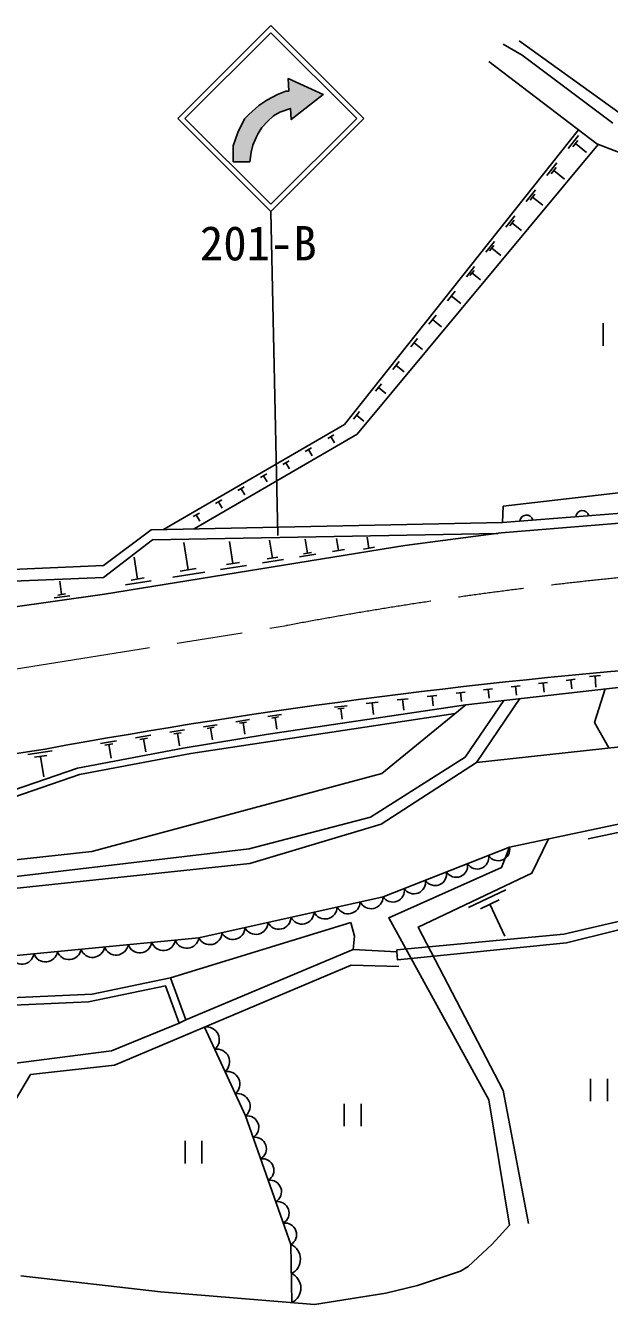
# Model space of a CAD drawing. Units: millimetres, scale not verified. Extents: x 40000 to 680000, y 20000 to 380000.
# Drawn here: x 405192 to 436350, y 263878 to 332172 of the extents above; entities that cross this region are included whole.
import ezdxf
from ezdxf.enums import TextEntityAlignment as Align

# ---------------------------------------------------------------- set-up
doc = ezdxf.new("R2010")
doc.units = ezdxf.units.MM
doc.header["$LTSCALE"] = 1000
doc.linetypes.add('CHAIN', pattern=[18.5, 12, -1.5, 3.5, -1.5])
for name, color, linetype, lineweight in [('M-BGD', 7, 'Continuous', 25), ('M-BMK', 2, 'CHAIN', 13), ('M-STR-STRC', 7, 'Continuous', 25)]:
    doc.layers.add(name, color=color, linetype=linetype, lineweight=lineweight)
doc.styles.add('ＭＳ ゴシック', font='')
doc.styles.get('ＭＳ ゴシック').set_extended_font_data('MS Gothic')

msp = doc.modelspace()

# ---------------------------------------------------------------- hatches: boundary and pattern name
at = {"layer": 'M-STR-STRC'}
msp.add_hatch(color=256, dxfattribs=at).paths.add_polyline_path([(419323, 327744), (419369, 327154), (421076, 328499), (419203, 329345), (419233, 328665), (419082, 328665), (418628, 328484), (418069, 328197), (417646, 327895), (417102, 327426), (416876, 327185), (416513, 326459), (416271, 325749), (416271, 324903), (417163, 324903), (417238, 325417), (417314, 325779), (417495, 326187), (417601, 326414), (417797, 326731), (418115, 327064), (418432, 327351), (418764, 327547)])
msp.add_hatch(color=256, dxfattribs=at).paths.add_polyline_path([(419323, 327744), (419369, 327154), (421076, 328499), (419203, 329345), (419233, 328665), (419082, 328665), (418628, 328484), (418069, 328197), (417646, 327895), (417102, 327426), (416876, 327185), (416513, 326459), (416271, 325749), (416271, 324903), (417163, 324903), (417238, 325417), (417314, 325779), (417495, 326187), (417601, 326414), (417797, 326731), (418115, 327064), (418432, 327351), (418764, 327547)])

# ---------------------------------------------------------------- linework, layer by layer
at = {"layer": 'M-BGD'}
for p, q in [((431530, 331357), (437541, 327039)), ((430683, 331188), (431699, 330595)), ((431699, 330595), (436525, 326955)), ((429921, 330257), (435679, 325854)), ((434153, 325604), (434706, 326301)), ((434396, 325695), (434673, 326043)), ((434534, 325869), (435127, 325399)), ((435679, 325854), (439235, 324499)), ((433018, 324173), (433545, 324837)), ((433249, 324260), (433512, 324592)), ((433381, 324426), (433945, 323978)), ((431907, 322774), (432409, 323405)), ((432127, 322856), (432378, 323172)), ((432253, 323014), (432790, 322588)), ((430821, 321405), (431298, 322006)), ((431031, 321484), (431269, 321784)), ((431150, 321634), (431660, 321229)), ((429760, 320068), (430212, 320638)), ((429958, 320142), (430184, 320427)), ((430071, 320285), (430556, 319901)), ((428722, 318760), (429150, 319300)), ((428910, 318831), (429124, 319100)), ((429017, 318966), (429476, 318602)), ((427707, 317481), (428112, 317991)), ((427910, 317736), (428420, 317331)), ((426715, 316231), (427097, 316712)), ((426906, 316471), (427387, 316089)), ((436020, 316277), (436020, 315077)), ((425745, 315008), (426104, 315461)), ((425924, 315235), (426378, 314875)), ((424796, 313813), (425134, 314239)), ((424965, 314026), (425391, 313688)), ((423868, 312644), (424185, 313043)), ((424027, 312843), (424426, 312527)), ((422692, 311162), (423009, 311561)), ((422850, 311361), (423249, 311045)), ((421317, 310124), (421649, 310317)), ((421483, 310221), (421676, 309889)), ((420121, 309429), (420453, 309622)), ((420287, 309525), (420480, 309193)), ((418923, 308733), (419256, 308926)), ((419090, 308829), (419283, 308497)), ((417726, 308037), (418059, 308230)), ((417892, 308133), (418086, 307801)), ((444031, 308051), (430682, 306509)), ((416528, 307340), (416861, 307534)), ((416695, 307437), (416888, 307104)), ((415330, 306644), (415663, 306838)), ((415496, 306741), (415690, 306407)), ((414131, 305947), (414465, 306141)), ((414298, 306044), (414492, 305710)), ((440887, 306436), (430653, 305635)), ((416258, 303441), (416067, 304628)), ((418370, 303738), (418217, 304688)), ((420233, 304001), (420114, 304740)), ((421894, 304134), (421789, 304787)), ((423518, 304264), (423425, 304843)), ((430567, 305076), (425428, 304400)), ((413866, 303104), (413631, 304561)), ((420689, 303940), (419819, 303800)), ((420451, 304036), (420016, 303965)), ((422220, 304187), (421568, 304082)), ((423808, 304311), (423229, 304218)), ((409347, 303333), (384122, 302292)), ((411172, 302617), (410984, 303787)), ((416991, 303344), (415593, 303118)), ((416608, 303497), (415909, 303384)), ((418956, 303661), (417838, 303480)), ((418649, 303783), (418090, 303693)), ((409346, 302701), (383185, 301639)), ((411516, 302673), (410828, 302562)), ((414765, 302985), (413050, 302708)), ((414295, 303173), (413437, 303035)), ((407114, 301791), (407013, 302500)), ((411894, 302522), (410517, 302300)), ((407549, 301725), (406715, 301607)), ((407322, 301821), (406905, 301761)), ((432574, 297033), (433053, 297089)), ((434045, 297204), (434528, 297260)), ((434287, 297232), (434343, 296749)), ((435293, 297414), (435884, 297463)), ((435589, 297439), (435628, 296847)), ((426621, 296344), (427148, 296405)), ((428166, 296523), (428644, 296578)), ((428405, 296551), (428460, 296073)), ((429639, 296693), (430113, 296748)), ((429876, 296721), (429931, 296247)), ((431105, 296863), (431582, 296918)), ((431343, 296891), (431399, 296414)), ((432813, 297061), (432869, 296581)), ((421670, 295770), (422354, 295850)), ((421853, 295688), (422195, 295727)), ((423375, 295968), (424005, 296041)), ((423690, 296004), (423763, 295374)), ((425025, 296159), (425602, 296226)), ((425314, 296192), (425381, 295615)), ((426885, 296374), (426946, 295847)), ((416416, 294997), (417143, 295113)), ((418129, 295271), (418858, 295388)), ((418329, 295191), (418693, 295249)), ((418511, 295220), (418610, 294600)), ((422024, 295707), (422092, 295126)), ((429260, 292818), (455221, 295674)), ((412890, 294433), (413672, 294558)), ((413105, 294347), (413496, 294409)), ((413300, 294378), (413406, 293713)), ((414680, 294719), (415421, 294838)), ((414883, 294638), (415254, 294697)), ((415068, 294667), (415169, 294037)), ((416615, 294917), (416979, 294975)), ((416797, 294946), (416896, 294329)), ((409186, 293840), (410051, 293978)), ((409423, 293745), (409855, 293814)), ((409639, 293779), (409757, 293044)), ((411059, 294140), (411882, 294271)), ((411285, 294049), (411696, 294115)), ((411491, 294082), (411603, 293383)), ((406233, 293532), (359655, 286526)), ((405318, 293243), (406615, 293440)), ((405671, 293098), (406320, 293196)), ((405996, 293147), (406163, 292044)), ((435224, 288750), (439354, 289615)), ((428825, 285076), (430830, 286025)), ((429469, 285012), (430471, 285487)), ((429970, 285249), (430777, 283545)), ((412922, 281326), (422549, 284265)), ((413738, 279084), (422683, 282832)), ((409771, 277425), (413387, 278899)), ((409771, 277425), (404521, 276747)), ((409940, 276663), (405453, 276155)), ((405453, 276155), (404606, 274715)), ((435348, 275926), (435348, 274726)), ((436248, 274726), (436248, 275926)), ((430683, 275308), (432038, 268196)), ((422196, 274593), (422196, 273393)), ((423096, 273393), (423096, 274593)), ((429921, 274800), (431022, 268111)), ((413701, 272609), (413701, 271409)), ((414601, 271409), (414601, 272609)), ((431022, 268111), (430091, 267095)), ((430091, 267095), (428821, 265910)), ((428821, 265910), (428397, 265656)), ((404945, 265402), (412395, 264555)), ((428397, 265656), (426111, 264894)), ((420608, 263878), (412395, 264555)), ((424418, 264471), (420608, 263878)), ((426111, 264894), (424418, 264471))]:
    msp.add_line(p, q, dxfattribs=at)
for points in [[(412559, 305265), (422208, 310873), (434694, 326607)], [(435744, 325829), (422885, 310361), (414181, 305298)], [(430567, 305076), (441030, 305939), (444212, 307611)], [(409347, 303333), (411889, 305251), (430653, 305635), (430682, 306509)], [(430400, 305054), (411971, 304714), (409346, 302701)], [(425428, 304400), (409401, 301816), (381164, 297799)], [(455324, 296158), (445421, 297807), (428690, 295905), (424208, 292231), (408730, 288071), (395479, 286620), (395011, 287680), (408075, 292185), (414016, 293290), (428123, 295440)], [(436116, 296749), (435559, 294947), (436315, 293594)], [(428690, 295905), (418031, 294320), (413600, 293589), (407959, 292508), (394799, 287987), (382819, 283868), (384268, 283935)], [(384268, 283935), (417167, 287432), (424165, 289528), (429260, 292818), (431570, 296232)], [(430719, 296135), (428658, 293111), (423597, 289901), (417133, 288210), (385908, 284507)], [(467892, 288516), (463764, 294471), (459034, 294170), (456508, 293686), (431024, 288298), (430600, 287203), (424570, 284518), (429921, 274800)], [(462579, 291890), (446023, 288317), (438886, 284813), (433927, 283652), (425010, 282815)], [(425010, 282704), (425039, 282288), (434063, 283188), (439223, 284478), (446274, 287953), (462702, 291430)], [(383387, 279977), (399346, 281999), (414440, 283458), (424276, 285651), (431024, 288298)], [(433105, 288738), (432219, 286903), (426137, 284025), (430683, 275308)], [(422549, 284265), (422740, 283548), (422683, 282832), (425010, 282704), (425010, 282815)], [(425109, 281921), (422572, 281993), (409940, 276663)], [(383415, 278914), (408549, 280043), (412667, 280886), (413387, 278899), (413738, 279084), (412922, 281326), (408740, 280448), (383405, 279305)], [(419395, 263978), (419351, 267074), (416932, 273942), (414740, 278688)]]:
    msp.add_lwpolyline(points, dxfattribs=at)
for centre, radius, start, end in [((431919, 305679), 354, 13.27535, 175.68053), ((434910, 305914), 354, 13.27535, 175.68053), ((465877, -29067), 328066, 94.16553, 100.47484), ((430419, 288185), 615, 212.19524, 10.65379), ((429295, 287743), 615, 212.19524, 10.65379), ((427045, 286861), 615, 212.19524, 10.65379), ((428170, 287302), 615, 212.19524, 10.65379), ((425921, 286419), 615, 212.19524, 10.65379), ((423629, 285657), 647, 205.6771, 359.46006), ((424796, 285978), 615, 212.19524, 10.65379), ((419941, 284834), 647, 205.6771, 359.46006), ((421170, 285108), 647, 205.6771, 359.46006), ((422400, 285383), 647, 205.6771, 359.46006), ((417482, 284286), 647, 205.6771, 359.46006), ((418711, 284560), 647, 205.6771, 359.46006), ((413797, 283545), 649, 198.81231, 352.23104), ((415023, 283738), 647, 205.6771, 359.46006), ((416252, 284012), 647, 205.6771, 359.46006), ((407507, 282937), 649, 198.81231, 352.23104), ((408765, 283059), 649, 198.81231, 352.23104), ((410023, 283181), 649, 198.81231, 352.23104), ((411281, 283302), 649, 198.81231, 352.23104), ((412539, 283424), 649, 198.81231, 352.23104), ((404992, 282694), 649, 198.81231, 352.23104), ((406250, 282816), 649, 198.81231, 352.23104), ((414854, 278021), 677, 309.94581, 99.63397), ((415402, 276834), 677, 309.94581, 99.63397), ((415950, 275648), 677, 309.94581, 99.63397), ((416498, 274461), 677, 309.94581, 99.63397), ((417022, 273331), 618, 300.42475, 98.37087), ((417425, 272186), 618, 300.42475, 98.37087), ((417829, 271041), 618, 300.42475, 98.37087), ((418232, 269896), 618, 300.42475, 98.37087), ((418635, 268752), 618, 300.42475, 98.37087), ((419038, 267607), 618, 300.42475, 98.37087), ((419013, 266295), 849, 295.09743, 66.54544), ((419035, 264747), 849, 295.09743, 66.54544)]:
    msp.add_arc(centre, radius, start, end, dxfattribs=at)
at = {"layer": 'M-BMK'}
msp.add_line((363418, 291253), (419110, 300126), dxfattribs=at)
msp.add_arc((457163, 98805), 204886, 88.17061, 100.70339, dxfattribs=at)
at = {"layer": 'M-STR-STRC'}
for p, q in [((413317, 327208), (418281, 332172)), ((418281, 332172), (423245, 327208)), ((413699, 327208), (418281, 331790)), ((418281, 331790), (422863, 327208)), ((418281, 322244), (413317, 327208)), ((418281, 322626), (413699, 327208)), ((423245, 327208), (418281, 322244)), ((422863, 327208), (418281, 322626)), ((418281, 322244), (418661, 304941))]:
    msp.add_line(p, q, dxfattribs=at)
msp.add_lwpolyline([(416271, 324903), (416271, 325749), (416513, 326459), (416876, 327185), (417102, 327426), (417646, 327895), (418069, 328197), (418628, 328484), (419082, 328665), (419233, 328665), (419203, 329345), (421076, 328499), (419369, 327154), (419323, 327744), (418764, 327547), (418432, 327351), (418115, 327064), (417797, 326731), (417601, 326414), (417495, 326187), (417314, 325779), (417238, 325417), (417163, 324903)], close=True, dxfattribs=at)

# ---------------------------------------------------------------- texts
at = {"layer": 'M-STR-STRC', "style": 'ＭＳ ゴシック'}
msp.add_text('201-B', height=1833, dxfattribs=at).set_placement((414497, 319083), align=Align.BOTTOM_LEFT)

doc.saveas('drawing.dxf')
